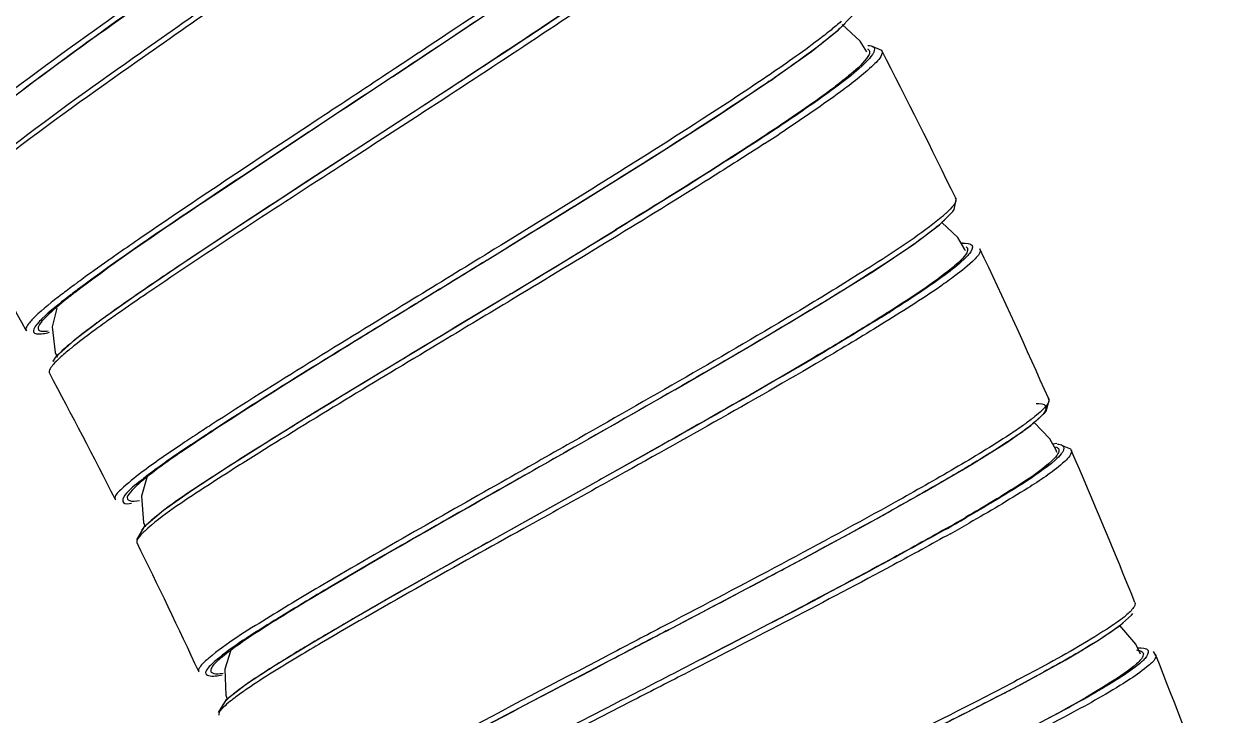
# Model space of a CAD drawing. Header units: millimetres. Extents: x 601 to 1195, y -13 to 407.
# Drawn here: x 1101.18 to 1117.29, y 279.39 to 288.74 of the extents above; entities that cross this region are included whole.
import ezdxf

# ---------------------------------------------------------------- set-up
doc = ezdxf.new("R2010")
doc.units = ezdxf.units.MM
doc.header["$LTSCALE"] = 0.1

msp = doc.modelspace()

# ---------------------------------------------------------------- linework, layer by layer
at = {"color": 7, "linetype": 'Continuous'}
for p, q in [((1112.5018, 288.5105), (1112.2576, 288.7334)), ((1112.5923, 288.3668), (1112.5018, 288.5105)), ((1112.7949, 288.3824), (1112.6794, 288.4327)), ((1112.7956, 288.381), (1112.7949, 288.3824)), ((1112.7951, 288.3822), (1112.7956, 288.381)), ((1112.6262, 288.342), (1112.6218, 288.3299)), ((1106.134, 288.0908), (1106.0971, 288.0664)), ((1106.2134, 288.1433), (1106.134, 288.0908)), ((1106.1749, 288.0289), (1106.1384, 288.0047)), ((1106.1749, 288.0289), (1106.1388, 288.0051)), ((1106.2536, 288.081), (1106.1749, 288.029)), ((1110.5656, 287.4965), (1111.2942, 287.9816)), ((1106.48, 287.5638), (1106.4453, 287.5411)), ((1106.4799, 287.5637), (1106.4455, 287.5413)), ((1106.5596, 287.6157), (1106.4799, 287.5637)), ((1106.5595, 287.6158), (1106.48, 287.5638)), ((1106.5996, 287.5529), (1106.5197, 287.501)), ((1106.4455, 287.5413), (1105.1374, 286.6897)), ((1106.4453, 287.5411), (1105.7436, 287.0843)), ((1106.5197, 287.501), (1106.4858, 287.479)), ((1105.7436, 287.0843), (1105.1327, 286.6867)), ((1105.1327, 286.6867), (1104.9527, 286.5694)), ((1108.6362, 286.2763), (1107.4938, 285.5721)), ((1113.7737, 286.2323), (1113.8007, 286.369)), ((1113.8007, 286.369), (1113.7929, 286.3878)), ((1109.3018, 286.0234), (1109.1928, 285.9564)), ((1109.3175, 286.0309), (1109.2056, 285.9622)), ((1113.8227, 285.8544), (1113.6059, 286.0562)), ((1103.7558, 285.784), (1103.6322, 285.702)), ((1113.919, 285.6929), (1113.8227, 285.8544)), ((1107.4572, 285.6366), (1107.4181, 285.6127)), ((1113.9259, 285.6722), (1113.919, 285.6929)), ((1114.1218, 285.7021), (1114.1221, 285.7014)), ((1107.4938, 285.5721), (1107.4564, 285.5491)), ((1107.4938, 285.5721), (1107.4569, 285.5494)), ((1102.7159, 285.083), (1102.246, 284.7509)), ((1102.6309, 285.0238), (1102.5924, 284.9969)), ((1102.6536, 285.0396), (1102.6309, 285.0238)), ((1107.7475, 285.0754), (1107.01, 284.6301)), ((1107.7836, 285.0973), (1107.7476, 285.0754)), ((1107.7823, 285.0965), (1107.7477, 285.0755)), ((1107.8198, 285.0324), (1107.7859, 285.0119)), ((1101.6289, 284.8987), (1101.5674, 284.6478)), ((1101.5674, 284.6478), (1101.6081, 284.2969)), ((1102.246, 284.7509), (1101.8767, 284.4711)), ((1101.2158, 284.6001), (1101.2199, 284.5928)), ((1101.2158, 284.6001), (1101.2172, 284.5972)), ((1101.8767, 284.4711), (1101.6138, 284.2366)), ((1101.6138, 284.2366), (1101.5775, 284.1703)), ((1101.6081, 284.2969), (1101.6351, 284.2338)), ((1101.5274, 284.0276), (1101.5298, 284.0215)), ((1105.6793, 283.8251), (1105.545, 283.7434)), ((1109.9923, 283.7935), (1108.7289, 283.0721)), ((1115.017, 283.5046), (1115.0609, 283.6479)), ((1115.0609, 283.6479), (1115.051, 283.676)), ((1114.4869, 283.0826), (1114.8119, 283.3118)), ((1115.0707, 283.1297), (1114.8559, 283.3516)), ((1104.4131, 283.0461), (1104.3251, 282.9909)), ((1108.6933, 283.1371), (1108.6538, 283.1147)), ((1108.7289, 283.0721), (1108.6908, 283.0504)), ((1108.7289, 283.0721), (1108.6913, 283.0507)), ((1115.1542, 282.9757), (1115.0707, 283.1297)), ((1115.1624, 283.066), (1115.1084, 283.0602)), ((1115.2385, 283.0412), (1115.2448, 283.0367)), ((1115.351, 282.9911), (1115.2407, 283.0349)), ((1109.6043, 282.9258), (1109.0023, 282.5876)), ((1109.6087, 282.9275), (1109.0029, 282.5879)), ((1115.1467, 283.0215), (1115.1589, 283.017)), ((1115.1629, 282.9457), (1115.1542, 282.9757)), ((1115.36, 282.972), (1115.351, 282.9911)), ((1115.3582, 282.9772), (1115.36, 282.972)), ((1113.9406, 282.743), (1113.9174, 282.7292)), ((1102.8477, 282.6079), (1102.7752, 282.3534)), ((1108.966, 282.5673), (1107.6278, 281.8197)), ((1108.9657, 282.5671), (1108.1507, 282.1119)), ((1109.0023, 282.5876), (1108.9657, 282.5671)), ((1109.0029, 282.5879), (1108.966, 282.5673)), ((1113.848, 282.6881), (1113.8127, 282.6672)), ((1109.0383, 282.5227), (1109.0018, 282.5023)), ((1112.6018, 281.983), (1113.3738, 282.4134)), ((1102.4216, 282.3129), (1102.423, 282.3099)), ((1102.4216, 282.3129), (1102.4243, 282.3075)), ((1102.7752, 282.3534), (1102.8029, 281.9984)), ((1103.076, 282.1602), (1102.8061, 281.935)), ((1108.1507, 282.1119), (1107.6239, 281.8176)), ((1102.8061, 281.935), (1102.707, 281.7659)), ((1102.8029, 281.9984), (1102.8247, 281.9422)), ((1107.6239, 281.8176), (1107.4604, 281.7261)), ((1106.1932, 281.0124), (1106.0852, 280.951)), ((1109.8774, 280.531), (1110.7494, 280.9896)), ((1109.886, 280.6192), (1109.8429, 280.5967)), ((1109.8429, 280.5967), (1109.806, 280.5773)), ((1109.8788, 280.5317), (1109.84, 280.5114)), ((1109.8774, 280.531), (1109.8405, 280.5116)), ((1115.7267, 280.4051), (1116.0132, 280.6006)), ((1116.2328, 280.3518), (1116.0177, 280.6046)), ((1105.0752, 280.3644), (1104.5835, 280.0645)), ((1105.0166, 280.3291), (1104.9892, 280.3127)), ((1115.2858, 280.1435), (1115.7267, 280.4051)), ((1116.2974, 280.2181), (1116.2328, 280.3518)), ((1103.9832, 280.2568), (1103.9041, 280.0139)), ((1114.6834, 279.814), (1115.2858, 280.1435)), ((1116.5036, 280.198), (1116.4715, 280.2561)), ((1116.5009, 280.2132), (1116.5036, 280.198)), ((1103.5494, 279.9865), (1103.5528, 279.979)), ((1103.5494, 279.9865), (1103.5507, 279.9831)), ((1103.9041, 280.0139), (1103.9193, 279.6615)), ((1104.5835, 280.0645), (1104.1964, 279.8101)), ((1110.1334, 280.0372), (1110.0984, 280.0191)), ((1110.1329, 280.0369), (1110.0984, 280.0191)), ((1103.843, 279.9562), (1103.8838, 279.9603)), ((1110.166, 279.9704), (1110.1324, 279.9532)), ((1113.9218, 279.4185), (1114.6834, 279.814)), ((1103.9193, 279.6615), (1103.9377, 279.6084)), ((1104.1964, 279.8101), (1103.9199, 279.5945)), ((1103.9199, 279.5945), (1103.8162, 279.4291)), ((1113.0117, 278.962), (1113.9218, 279.4185))]:
    msp.add_line(p, q, dxfattribs=at)
for points in [[(1106.1749, 288.029), (1106.497, 288.2421), (1107.4323, 288.8645), (1108.2892, 289.442), (1109.0476, 289.9635), (1109.6896, 290.4182)], [(1112.2084, 288.6618), (1112.4026, 288.8607), (1112.4222, 288.8897)], [(1111.2942, 287.9816), (1111.8418, 288.3703), (1112.2084, 288.6618)], [(1108.6362, 286.2763), (1109.6704, 286.9229), (1110.5656, 287.4965)], [(1105.1374, 286.6897), (1104.543, 286.3018), (1103.8832, 285.8683)], [(1113.5752, 286.0256), (1113.7554, 286.2052), (1113.7737, 286.2323)], [(1111.9608, 284.9502), (1112.6901, 285.4039), (1113.2275, 285.7626), (1113.5752, 286.0256)], [(1103.8832, 285.8683), (1103.2678, 285.4587), (1102.7159, 285.083)], [(1107.7477, 285.0755), (1106.5057, 284.3256), (1105.8037, 283.9007)], [(1109.9923, 283.7935), (1111.0535, 284.4093), (1111.9608, 284.9502)], [(1105.8037, 283.9007), (1105.1288, 283.4892), (1104.4996, 283.1004)], [(1114.8119, 283.3118), (1114.9972, 283.4796), (1115.017, 283.5046)], [(1104.4996, 283.1004), (1103.9354, 282.7436), (1103.4544, 282.4274), (1103.076, 282.1602)], [(1113.3738, 282.4134), (1114.0075, 282.7828), (1114.4869, 283.0826)], [(1110.7494, 280.9896), (1111.7182, 281.5045), (1112.6018, 281.983)], [(1107.6278, 281.8197), (1106.9819, 281.458), (1106.2929, 281.0692)], [(1106.2929, 281.0692), (1105.6508, 280.7018), (1105.0752, 280.3644)], [(1116.0132, 280.6006), (1116.1732, 280.7456), (1116.1908, 280.7686)]]:
    msp.add_lwpolyline(points, dxfattribs=at)
for centre, radius, start, end in [((1034.1562, 247.7852), 88.4997, 25.858823, 27.304866), ((1096.8624, 309.0495), 25.5366, 304.35053, 304.5624), ((1090.8468, 318.4868), 37.3927, 302.99166, 303.51417), ((1226.662, 99.7916), 222.9329, 123.089323, 123.457256), ((1034.1562, 247.7852), 76.5004, 28.763821, 30.209865), ((1112.275, 287.697), 2.0549, 310.80338, 311.56474), ((1112.5558, 287.3819), 1.6328, 311.52952, 313.29455), ((972.6857, 508.8053), 261.3365, 301.127557, 301.492795), ((975.3281, 503.9586), 255.8216, 301.182452, 301.552082), ((1112.6586, 287.13), 1.433, 312.87391, 313.48077), ((1130.8137, 244.9541), 49.5881, 124.43594, 124.86471), ((1113.9141, 285.1095), 0.6682, 92.38117, 93.21531), ((1034.1562, 247.7852), 88.4997, 23.922157, 25.368201), ((1111.0916, 272.7748), 15.4848, 126.40601, 126.5758), ((1108.7788, 276.1225), 11.3318, 127.08694, 127.40518), ((1111.9578, 271.6), 16.9444, 126.22402, 126.40575), ((1109.8116, 274.7557), 13.045, 126.72741, 127.08565), ((1111.0139, 272.9928), 15.1857, 126.42828, 126.62571), ((1123.4263, 255.1507), 36.3984, 124.4889, 124.79923), ((1115.4417, 266.5753), 22.4602, 124.89606, 125.90237), ((1098.6855, 307.4249), 26.681, 301.78413, 302.30203), ((1110.7123, 273.116), 14.3888, 126.18145, 126.39885), ((1111.6732, 271.802), 16.0167, 125.94701, 126.18102), ((1113.1026, 269.6255), 18.5568, 125.5677, 125.77663), ((1419.438, -233.3448), 604.9044, 121.0972063, 121.2445204), ((1034.1562, 247.7852), 76.5003, 26.827156, 28.273199), ((1102.06, 283.7198), 0.6331, 138.48619, 140.06324), ((1113.2857, 285.3978), 2.522, 307.75007, 308.75188), ((1113.9749, 284.4176), 1.3843, 310.76414, 312.27966), ((1123.6838, 252.4738), 36.7424, 122.91218, 123.26635), ((1122.7858, 253.9707), 34.9221, 123.00332, 123.30006), ((1111.7285, 287.3481), 5.0784, 304.97089, 305.46333), ((1112.0633, 286.8779), 4.5011, 305.465, 305.90008), ((1130.0062, 242.1234), 48.2666, 122.14525, 122.55201), ((1132.2941, 238.1785), 52.7587, 121.96421, 122.33737), ((1034.1562, 247.7852), 88.4999, 21.985289, 23.431332), ((1101.3719, 303.8058), 24.5277, 300.57413, 300.7624), ((1080.9628, 339.698), 65.8182, 298.859643, 299.049988), ((1097.6391, 310.2673), 32.5667, 299.47828, 300.01876), ((1104.0551, 280.5414), 1.8237, 130.74472, 131.42076), ((1103.9076, 280.8514), 1.5418, 131.6666, 132.42244), ((1104.1388, 280.5907), 1.8903, 130.43602, 131.64862), ((1065.6207, 367.6283), 97.6847, 298.02203, 298.833653), ((1096.3732, 312.6879), 35.3025, 299.29231, 299.83729), ((1095.7345, 314.0701), 36.9035, 299.17254, 299.62701), ((1102.7416, 281.7364), 0.0283, 201.40718, 205.95444), ((1034.1562, 247.7852), 76.5003, 24.89049, 26.336533), ((1220.8683, 78.8772), 232.3985, 119.208482, 119.567055), ((1033.2643, 428.0077), 166.1872, 297.973947, 298.089697), ((1130.9387, 237.5294), 50.6378, 120.51211, 120.98916), ((1129.6683, 239.7932), 47.9673, 120.5264, 121.0827), ((978.0494, 532.2205), 284.1236, 297.644625, 297.949858), ((1122.2053, 252.3903), 33.3201, 121.22687, 121.42538), ((1114.8051, 282.3118), 2.0337, 306.98333, 307.77403), ((1115.1856, 281.6778), 1.3561, 309.10937, 310.19029), ((1115.1024, 281.9309), 1.5505, 307.71266, 309.97917), ((1115.2856, 281.559), 1.2008, 310.20492, 310.59781), ((1123.7964, 248.975), 36.5481, 120.61097, 120.91986), ((1109.6702, 290.1233), 11.4506, 300.3128, 300.90559), ((1034.1562, 247.7852), 88.4999, 20.048885, 21.494928), ((1099.6862, 308.0149), 31.9406, 297.79702, 298.61061), ((1107.8738, 274.5584), 6.4103, 124.38921, 124.52698), ((1094.9274, 317.0025), 42.1103, 297.57659, 297.82199), ((1104.0427, 279.4293), 0.1976, 144.78044, 147.63866), ((1104.3471, 279.0361), 0.6539, 134.66236, 135.67804), ((1104.0902, 279.3957), 0.2558, 141.95687, 144.77087)]:
    msp.add_arc(centre, radius, start, end, dxfattribs=at)
for points, knots in [([(1109.8606, 290.6314), (1109.6127, 290.4498), (1108.4117, 289.5989), (1107.1846, 288.7859), (1106.2134, 288.1433)], [0, 0, 0, 0, 0.2087578, 1, 1, 1, 1]), ([(1111.0512, 290.6145), (1110.5013, 290.1451), (1109.0039, 289.1337), (1107.504, 288.1403), (1106.5996, 287.5529)], [0, 0, 0, 0, 0.4013768, 1, 1, 1, 1]), ([(1104.6831, 290.4663), (1103.8725, 289.8901), (1102.4691, 288.8936), (1101.0707, 287.8872), (1100.5042, 287.4314)], [0, 0, 0, 0, 0.5776729, 1, 1, 1, 1]), ([(1109.9042, 290.5751), (1109.6586, 290.3941), (1108.4573, 289.5399), (1107.2283, 288.7259), (1106.2536, 288.081)], [0, 0, 0, 0, 0.2069739, 1, 1, 1, 1]), ([(1110.7994, 290.5383), (1110.2562, 290.0887), (1108.8361, 289.1175), (1107.4065, 288.1692), (1106.5595, 287.6158)], [0, 0, 0, 0, 0.4107216, 1, 1, 1, 1]), ([(1104.7381, 290.4144), (1103.9266, 289.8363), (1102.5333, 288.8439), (1101.1438, 287.8423), (1100.5911, 287.3889)], [0, 0, 0, 0, 0.5822238, 1, 1, 1, 1]), ([(1104.7384, 290.4147), (1104.4058, 290.1782), (1103.2164, 289.3332), (1102.0242, 288.4915), (1101.1841, 287.8601)], [0, 0, 0, 0, 0.2797557, 1, 1, 1, 1]), ([(1105.0605, 289.9614), (1104.2632, 289.4026), (1102.8726, 288.4299), (1101.4875, 287.4469), (1100.9185, 286.9995)], [0, 0, 0, 0, 0.5735747, 1, 1, 1, 1]), ([(1110.0694, 289.9737), (1109.8278, 289.8002), (1108.6712, 288.9943), (1107.4911, 288.2231), (1106.5596, 287.6157)], [0, 0, 0, 0, 0.2110219, 1, 1, 1, 1]), ([(1105.103, 289.9007), (1104.3071, 289.345), (1102.9115, 288.3731), (1101.5218, 287.3907), (1100.9448, 286.943)], [0, 0, 0, 0, 0.5706244, 1, 1, 1, 1]), ([(1112.2943, 288.7443), (1112.2801, 288.7302), (1112.2122, 288.6653), (1112.1405, 288.6047), (1112.0833, 288.5581)], [0, 0, 0, 0, 0.2138336, 1, 1, 1, 1]), ([(1112.1076, 288.6604), (1112.0514, 288.6149), (1111.7687, 288.3951), (1111.4744, 288.1906), (1111.2381, 288.0299)], [0, 0, 0, 0, 0.2017711, 1, 1, 1, 1]), ([(1112.0833, 288.5581), (1112.0348, 288.5188), (1111.7959, 288.3317), (1111.5479, 288.1566), (1111.3494, 288.0199)], [0, 0, 0, 0, 0.2057582, 1, 1, 1, 1]), ([(1112.6012, 288.4052), (1112.6064, 288.4028), (1112.6158, 288.3972), (1112.6229, 288.3886), (1112.6252, 288.3841)], [0, 0, 0, 0, 0.5314937, 1, 1, 1, 1]), ([(1112.6068, 288.451), (1112.6214, 288.4505), (1112.6466, 288.4483), (1112.6711, 288.4392), (1112.6796, 288.4328)], [0, 0, 0, 0, 0.5787106, 1, 1, 1, 1]), ([(1112.6252, 288.3841), (1112.6282, 288.3783), (1112.6314, 288.3638), (1112.6285, 288.3494), (1112.6262, 288.342)], [0, 0, 0, 0, 0.4535288, 1, 1, 1, 1]), ([(1112.6796, 288.4328), (1112.6984, 288.4188), (1112.6954, 288.368), (1112.6754, 288.3392), (1112.668, 288.3281)], [0, 0, 0, 0, 0.6378825, 1, 1, 1, 1]), ([(1112.7957, 288.3811), (1112.8004, 288.3714), (1112.7969, 288.2888), (1112.728, 288.2347), (1112.6809, 288.1879)], [0, 0, 0, 0, 0.1399335, 1, 1, 1, 1]), ([(1112.5799, 288.2254), (1112.4502, 288.0955), (1112.0734, 287.8088), (1111.6866, 287.541), (1111.4474, 287.3812)], [0, 0, 0, 0, 0.3895814, 1, 1, 1, 1]), ([(1112.6218, 288.3299), (1112.6136, 288.3106), (1112.5381, 288.1981), (1112.4327, 288.1119), (1112.3456, 288.0396)], [0, 0, 0, 0, 0.1563158, 1, 1, 1, 1]), ([(1106.0971, 288.0664), (1105.7944, 287.8662), (1104.6833, 287.1325), (1103.5711, 286.4002), (1102.7724, 285.8523)], [0, 0, 0, 0, 0.2725621, 1, 1, 1, 1]), ([(1111.2381, 288.0299), (1110.9797, 287.8542), (1109.7333, 287.0345), (1108.4621, 286.2535), (1107.4572, 285.6366)], [0, 0, 0, 0, 0.2094743, 1, 1, 1, 1]), ([(1112.3456, 288.0396), (1112.2896, 287.9931), (1111.9976, 287.7636), (1111.6914, 287.553), (1111.4436, 287.3864)], [0, 0, 0, 0, 0.1959771, 1, 1, 1, 1]), ([(1112.6809, 288.1879), (1112.5451, 288.0531), (1112.1495, 287.7554), (1111.7441, 287.477), (1111.4929, 287.3106)], [0, 0, 0, 0, 0.3883951, 1, 1, 1, 1]), ([(1106.1388, 288.0051), (1105.3456, 287.4805), (1103.9555, 286.5635), (1102.5714, 285.6356), (1101.9964, 285.2113)], [0, 0, 0, 0, 0.5709723, 1, 1, 1, 1]), ([(1106.1384, 288.0047), (1105.3439, 287.4783), (1103.9584, 286.5619), (1102.5783, 285.6348), (1102.0106, 285.2111)], [0, 0, 0, 0, 0.5736378, 1, 1, 1, 1]), ([(1111.2716, 287.9665), (1111.0155, 287.7915), (1109.7709, 286.9704), (1108.5003, 286.1899), (1107.494, 285.5722)], [0, 0, 0, 0, 0.2080067, 1, 1, 1, 1]), ([(1106.4858, 287.479), (1106.1486, 287.2602), (1104.932, 286.4713), (1103.7131, 285.6854), (1102.8473, 285.095)], [0, 0, 0, 0, 0.2772408, 1, 1, 1, 1]), ([(1111.4436, 287.3864), (1111.2917, 287.2842), (1110.5849, 286.8187), (1109.8664, 286.3712), (1109.3018, 286.0234)], [0, 0, 0, 0, 0.2163476, 1, 1, 1, 1]), ([(1111.4474, 287.3812), (1111.2953, 287.2796), (1110.592, 286.819), (1109.8778, 286.3752), (1109.3175, 286.0309)], [0, 0, 0, 0, 0.2176847, 1, 1, 1, 1]), ([(1111.2078, 287.1236), (1110.9635, 286.965), (1109.8433, 286.2531), (1108.7072, 285.5668), (1107.8198, 285.0324)], [0, 0, 0, 0, 0.2194817, 1, 1, 1, 1]), ([(1113.781, 286.315), (1113.7757, 286.306), (1113.7452, 286.2616), (1113.707, 286.2232), (1113.6755, 286.1934)], [0, 0, 0, 0, 0.194805, 1, 1, 1, 1]), ([(1113.7946, 286.3848), (1113.799, 286.3757), (1113.7996, 286.3493), (1113.7883, 286.3273), (1113.781, 286.315)], [0, 0, 0, 0, 0.4150541, 1, 1, 1, 1]), ([(1113.6178, 286.1415), (1113.5606, 286.0921), (1113.2286, 285.8321), (1112.8733, 285.6041), (1112.5812, 285.4191)], [0, 0, 0, 0, 0.1793321, 1, 1, 1, 1]), ([(1113.6336, 286.0798), (1113.5814, 286.0314), (1113.26, 285.7694), (1112.9108, 285.5448), (1112.6215, 285.3604)], [0, 0, 0, 0, 0.1717728, 1, 1, 1, 1]), ([(1113.8864, 285.7771), (1113.9312, 285.779), (1114.0611, 285.7788), (1114.0056, 285.6665), (1113.9816, 285.6364)], [0, 0, 0, 0, 0.5376302, 1, 1, 1, 1]), ([(1102.4671, 285.6413), (1102.4196, 285.6083), (1102.2445, 285.4856), (1102.0704, 285.3614), (1101.9446, 285.2693)], [0, 0, 0, 0, 0.2706111, 1, 1, 1, 1]), ([(1103.6322, 285.702), (1103.5592, 285.6535), (1103.2861, 285.4714), (1103.014, 285.2878), (1102.8158, 285.1516)], [0, 0, 0, 0, 0.2671099, 1, 1, 1, 1]), ([(1107.4181, 285.6127), (1107.0739, 285.4014), (1105.8373, 284.6433), (1104.5984, 283.888), (1103.7198, 283.3192)], [0, 0, 0, 0, 0.2783918, 1, 1, 1, 1]), ([(1113.9816, 285.6364), (1113.9668, 285.6178), (1113.8774, 285.5215), (1113.7733, 285.4406), (1113.6876, 285.3759)], [0, 0, 0, 0, 0.1811883, 1, 1, 1, 1]), ([(1113.9563, 285.6868), (1113.9553, 285.673), (1113.9176, 285.5839), (1113.8411, 285.5232), (1113.7804, 285.4709)], [0, 0, 0, 0, 0.1467513, 1, 1, 1, 1]), ([(1114.1221, 285.7015), (1114.1437, 285.6563), (1113.9901, 285.4926), (1113.8797, 285.4054), (1113.784, 285.3338)], [0, 0, 0, 0, 0.2949755, 1, 1, 1, 1]), ([(1113.9377, 285.7259), (1113.9409, 285.7237), (1113.9466, 285.7187), (1113.9509, 285.7123), (1113.9525, 285.709)], [0, 0, 0, 0, 0.5180979, 1, 1, 1, 1]), ([(1113.9525, 285.709), (1113.9541, 285.7057), (1113.9563, 285.6984), (1113.9566, 285.6907), (1113.9563, 285.6868)], [0, 0, 0, 0, 0.4819639, 1, 1, 1, 1]), ([(1107.4564, 285.5491), (1107.1086, 285.3352), (1105.8693, 284.5734), (1104.6271, 283.8154), (1103.7514, 283.2423)], [0, 0, 0, 0, 0.2806043, 1, 1, 1, 1]), ([(1107.4569, 285.5494), (1107.1122, 285.3379), (1105.8772, 284.5806), (1104.6399, 283.8265), (1103.7642, 283.2577)], [0, 0, 0, 0, 0.2791834, 1, 1, 1, 1]), ([(1113.7804, 285.4709), (1113.7236, 285.4219), (1113.3922, 285.164), (1113.0371, 284.939), (1112.7449, 284.7563)], [0, 0, 0, 0, 0.1786913, 1, 1, 1, 1]), ([(1112.5812, 285.4191), (1112.3162, 285.2514), (1111.0338, 284.4677), (1109.7273, 283.7246), (1108.6933, 283.1371)], [0, 0, 0, 0, 0.208645, 1, 1, 1, 1]), ([(1112.6215, 285.3604), (1112.359, 285.1931), (1111.0762, 284.4062), (1109.7677, 283.6624), (1108.73, 283.0727)], [0, 0, 0, 0, 0.206842, 1, 1, 1, 1]), ([(1113.784, 285.3338), (1113.7209, 285.2865), (1113.3962, 285.0552), (1113.0585, 284.8429), (1112.7862, 284.6755)], [0, 0, 0, 0, 0.1977831, 1, 1, 1, 1]), ([(1113.6876, 285.3759), (1113.6385, 285.339), (1113.396, 285.1633), (1113.1446, 285.0002), (1112.9434, 284.873)], [0, 0, 0, 0, 0.2050033, 1, 1, 1, 1]), ([(1101.8644, 285.2101), (1101.8073, 285.1678), (1101.6256, 285.0302), (1101.4456, 284.8888), (1101.3332, 284.7793)], [0, 0, 0, 0, 0.3118041, 1, 1, 1, 1]), ([(1101.9544, 285.1801), (1101.898, 285.1382), (1101.7186, 285.0021), (1101.5409, 284.8622), (1101.4301, 284.7537)], [0, 0, 0, 0, 0.3117547, 1, 1, 1, 1]), ([(1101.8953, 285.124), (1101.8525, 285.0913), (1101.7137, 284.9831), (1101.5769, 284.8712), (1101.4901, 284.7851)], [0, 0, 0, 0, 0.3059639, 1, 1, 1, 1]), ([(1102.8473, 285.095), (1102.7985, 285.0617), (1102.6181, 284.9381), (1102.4387, 284.813), (1102.3088, 284.7201)], [0, 0, 0, 0, 0.2698186, 1, 1, 1, 1]), ([(1107.7859, 285.0119), (1107.4754, 284.825), (1106.3323, 284.1378), (1105.1881, 283.4522), (1104.3641, 282.9379)], [0, 0, 0, 0, 0.271749, 1, 1, 1, 1]), ([(1101.3332, 284.7793), (1101.2979, 284.745), (1101.2509, 284.6979), (1101.207, 284.6221), (1101.2159, 284.6001)], [0, 0, 0, 0, 0.6748029, 1, 1, 1, 1]), ([(1101.4301, 284.7537), (1101.4069, 284.731), (1101.3624, 284.6896), (1101.2923, 284.5818), (1101.3288, 284.5602)], [0, 0, 0, 0, 0.4341311, 1, 1, 1, 1]), ([(1101.4901, 284.7851), (1101.4561, 284.7513), (1101.4102, 284.7065), (1101.3711, 284.6289), (1101.3819, 284.6089)], [0, 0, 0, 0, 0.6781571, 1, 1, 1, 1]), ([(1102.2538, 284.6806), (1102.2177, 284.6547), (1102.0889, 284.561), (1101.9615, 284.4654), (1101.8715, 284.394)], [0, 0, 0, 0, 0.2790494, 1, 1, 1, 1]), ([(1112.7862, 284.6755), (1112.5259, 284.5154), (1111.2883, 283.7774), (1110.0301, 283.0751), (1109.0383, 282.5227)], [0, 0, 0, 0, 0.2120643, 1, 1, 1, 1]), ([(1112.7449, 284.7563), (1112.528, 284.6208), (1111.4918, 283.9923), (1110.4373, 283.3949), (1109.6043, 282.9258)], [0, 0, 0, 0, 0.2110657, 1, 1, 1, 1]), ([(1112.739, 284.745), (1112.5208, 284.6098), (1111.4875, 283.9867), (1110.4369, 283.3928), (1109.6087, 282.9275)], [0, 0, 0, 0, 0.2127079, 1, 1, 1, 1]), ([(1101.3288, 284.5602), (1101.3374, 284.5551), (1101.4058, 284.5399), (1101.474, 284.5583), (1101.5305, 284.5713)], [0, 0, 0, 0, 0.1484289, 1, 1, 1, 1]), ([(1101.3819, 284.6089), (1101.3835, 284.6059), (1101.388, 284.6002), (1101.3941, 284.5963), (1101.3974, 284.5946)], [0, 0, 0, 0, 0.4745035, 1, 1, 1, 1]), ([(1101.3974, 284.5946), (1101.4035, 284.5915), (1101.4423, 284.5806), (1101.4831, 284.5862), (1101.5156, 284.591)], [0, 0, 0, 0, 0.1720287, 1, 1, 1, 1]), ([(1101.8992, 284.4879), (1101.8721, 284.4663), (1101.7831, 284.3938), (1101.696, 284.3183), (1101.6408, 284.2602)], [0, 0, 0, 0, 0.3021773, 1, 1, 1, 1]), ([(1101.8715, 284.394), (1101.8518, 284.3784), (1101.7828, 284.323), (1101.7152, 284.2657), (1101.6687, 284.2227)], [0, 0, 0, 0, 0.2837971, 1, 1, 1, 1]), ([(1101.6012, 284.2152), (1101.5968, 284.2096), (1101.5886, 284.1989), (1101.581, 284.1877), (1101.5776, 284.1823)], [0, 0, 0, 0, 0.5303141, 1, 1, 1, 1]), ([(1101.6408, 284.2602), (1101.6336, 284.2525), (1101.62, 284.2378), (1101.6071, 284.2225), (1101.6012, 284.2152)], [0, 0, 0, 0, 0.5287738, 1, 1, 1, 1]), ([(1101.5746, 284.1262), (1101.5662, 284.1161), (1101.5448, 284.088), (1101.5211, 284.0505), (1101.5274, 284.0276)], [0, 0, 0, 0, 0.3550797, 1, 1, 1, 1]), ([(1105.545, 283.7434), (1105.4444, 283.6821), (1105.0661, 283.4513), (1104.6888, 283.2188), (1104.4131, 283.0461)], [0, 0, 0, 0, 0.2658658, 1, 1, 1, 1]), ([(1114.8844, 283.6075), (1114.9291, 283.6081), (1115.0577, 283.6053), (1115.0016, 283.4952), (1114.9773, 283.4661)], [0, 0, 0, 0, 0.5410625, 1, 1, 1, 1]), ([(1115.0072, 283.5623), (1115.0004, 283.5545), (1114.9854, 283.5383), (1114.9697, 283.5228), (1114.9612, 283.5147)], [0, 0, 0, 0, 0.4718404, 1, 1, 1, 1]), ([(1115.0535, 283.6714), (1115.0641, 283.6477), (1115.0407, 283.6028), (1115.0166, 283.5731), (1115.0072, 283.5623)], [0, 0, 0, 0, 0.6444048, 1, 1, 1, 1]), ([(1103.5295, 283.1952), (1103.4544, 283.1459), (1103.1993, 282.9767), (1102.9466, 282.8036), (1102.7738, 282.6735)], [0, 0, 0, 0, 0.2934736, 1, 1, 1, 1]), ([(1103.7514, 283.2423), (1103.6504, 283.1762), (1103.3285, 282.9621), (1103.0081, 282.7438), (1102.8023, 282.5751)], [0, 0, 0, 0, 0.3119556, 1, 1, 1, 1]), ([(1114.7062, 283.3123), (1114.6469, 283.2702), (1114.3459, 283.0663), (1114.0339, 282.8793), (1113.7831, 282.7325)], [0, 0, 0, 0, 0.2002369, 1, 1, 1, 1]), ([(1103.6127, 283.1588), (1103.5386, 283.1101), (1103.2867, 282.9428), (1103.0373, 282.7716), (1102.8668, 282.6429)], [0, 0, 0, 0, 0.293454, 1, 1, 1, 1]), ([(1108.6908, 283.0504), (1108.3387, 282.8499), (1107.0814, 282.1346), (1105.8217, 281.4229), (1104.9313, 280.883)], [0, 0, 0, 0, 0.280132, 1, 1, 1, 1]), ([(1108.6538, 283.1147), (1108.3428, 282.9381), (1107.1988, 282.289), (1106.0538, 281.6414), (1105.2289, 281.1549)], [0, 0, 0, 0, 0.2718755, 1, 1, 1, 1]), ([(1108.6913, 283.0507), (1108.3837, 282.876), (1107.2523, 282.234), (1106.1198, 281.5934), (1105.304, 281.112)], [0, 0, 0, 0, 0.2718589, 1, 1, 1, 1]), ([(1114.6392, 283.1867), (1114.5918, 283.1536), (1114.3632, 282.999), (1114.1278, 282.8548), (1113.9406, 282.743)], [0, 0, 0, 0, 0.2094929, 1, 1, 1, 1]), ([(1115.1721, 283.0591), (1115.1851, 283.0579), (1115.208, 283.0545), (1115.2301, 283.0465), (1115.2385, 283.0412)], [0, 0, 0, 0, 0.5673959, 1, 1, 1, 1]), ([(1115.2448, 283.0367), (1115.2639, 283.0212), (1115.2563, 282.9668), (1115.2326, 282.9385), (1115.2236, 282.9273)], [0, 0, 0, 0, 0.6320445, 1, 1, 1, 1]), ([(1115.1894, 282.9572), (1115.1871, 282.9487), (1115.1664, 282.9034), (1115.1307, 282.8674), (1115.1014, 282.8393)], [0, 0, 0, 0, 0.1782918, 1, 1, 1, 1]), ([(1115.1589, 283.017), (1115.1656, 283.0141), (1115.1776, 283.0073), (1115.1862, 282.9961), (1115.1886, 282.9904)], [0, 0, 0, 0, 0.5429063, 1, 1, 1, 1]), ([(1115.1886, 282.9904), (1115.1907, 282.9856), (1115.1928, 282.9742), (1115.191, 282.963), (1115.1894, 282.9572)], [0, 0, 0, 0, 0.4663455, 1, 1, 1, 1]), ([(1115.3598, 282.9719), (1115.3624, 282.9619), (1115.3496, 282.8877), (1115.2865, 282.8405), (1115.2408, 282.8002)], [0, 0, 0, 0, 0.1454487, 1, 1, 1, 1]), ([(1104.0732, 282.755), (1103.9377, 282.6692), (1103.5276, 282.4035), (1103.1138, 282.1377), (1102.8647, 281.9231)], [0, 0, 0, 0, 0.3278942, 1, 1, 1, 1]), ([(1104.0356, 282.8076), (1103.9112, 282.7281), (1103.53, 282.4795), (1103.147, 282.2292), (1102.9128, 282.0294)], [0, 0, 0, 0, 0.3240805, 1, 1, 1, 1]), ([(1113.7831, 282.7325), (1113.5159, 282.5761), (1112.2292, 281.849), (1110.9206, 281.1618), (1109.886, 280.6192)], [0, 0, 0, 0, 0.2094596, 1, 1, 1, 1]), ([(1115.1014, 282.8393), (1114.9739, 282.7167), (1114.5817, 282.4557), (1114.1832, 282.2144), (1113.9317, 282.0691)], [0, 0, 0, 0, 0.3785252, 1, 1, 1, 1]), ([(1115.1425, 282.8443), (1115.0045, 282.7212), (1114.6026, 282.4563), (1114.1924, 282.2113), (1113.9376, 282.065)], [0, 0, 0, 0, 0.3862283, 1, 1, 1, 1]), ([(1115.2408, 282.8002), (1115.0965, 282.6725), (1114.6749, 282.3979), (1114.2452, 282.1435), (1113.9778, 281.9913)], [0, 0, 0, 0, 0.3850584, 1, 1, 1, 1]), ([(1102.7738, 282.6735), (1102.6776, 282.6011), (1102.5712, 282.5082), (1102.4044, 282.3596), (1102.4214, 282.3128)], [0, 0, 0, 0, 0.7074384, 1, 1, 1, 1]), ([(1102.8668, 282.6429), (1102.8248, 282.6112), (1102.7078, 282.5172), (1102.5819, 282.4226), (1102.5318, 282.3375)], [0, 0, 0, 0, 0.3476709, 1, 1, 1, 1]), ([(1102.8023, 282.5751), (1102.7405, 282.5244), (1102.6666, 282.4618), (1102.5726, 282.3466), (1102.5879, 282.3159)], [0, 0, 0, 0, 0.6998028, 1, 1, 1, 1]), ([(1113.8127, 282.6672), (1113.7449, 282.6274), (1113.4498, 282.4554), (1113.1522, 282.2877), (1112.9223, 282.16)], [0, 0, 0, 0, 0.2300869, 1, 1, 1, 1]), ([(1109.0018, 282.5023), (1108.6509, 282.3069), (1107.3846, 281.6026), (1106.1163, 280.9013), (1105.2131, 280.371)], [0, 0, 0, 0, 0.2771879, 1, 1, 1, 1]), ([(1102.5318, 282.3375), (1102.5204, 282.3181), (1102.5183, 282.2346), (1102.6058, 282.2553), (1102.643, 282.259)], [0, 0, 0, 0, 0.3755948, 1, 1, 1, 1]), ([(1102.5879, 282.3159), (1102.5914, 282.3087), (1102.6406, 282.2731), (1102.7033, 282.2903), (1102.7513, 282.2975)], [0, 0, 0, 0, 0.1416393, 1, 1, 1, 1]), ([(1102.8485, 281.9089), (1102.8356, 281.8975), (1102.7946, 281.86), (1102.7549, 281.8199), (1102.7334, 281.7881)], [0, 0, 0, 0, 0.3099712, 1, 1, 1, 1]), ([(1113.665, 281.9166), (1113.4129, 281.7741), (1112.2448, 281.1307), (1111.0608, 280.5167), (1110.1334, 280.0372)], [0, 0, 0, 0, 0.2171499, 1, 1, 1, 1]), ([(1102.7334, 281.7881), (1102.726, 281.7771), (1102.7145, 281.7582), (1102.712, 281.7344), (1102.7152, 281.7261)], [0, 0, 0, 0, 0.5989032, 1, 1, 1, 1]), ([(1113.6455, 281.8993), (1113.3927, 281.7575), (1112.2303, 281.1208), (1111.0531, 280.5116), (1110.1329, 280.0369)], [0, 0, 0, 0, 0.2187231, 1, 1, 1, 1]), ([(1113.7228, 281.8476), (1113.4667, 281.7046), (1112.2896, 281.063), (1111.0977, 280.4489), (1110.166, 279.9704)], [0, 0, 0, 0, 0.2187236, 1, 1, 1, 1]), ([(1106.0852, 280.951), (1106.0047, 280.905), (1105.704, 280.733), (1105.4042, 280.5591), (1105.1859, 280.4299)], [0, 0, 0, 0, 0.2677121, 1, 1, 1, 1]), ([(1104.8665, 280.9394), (1104.7335, 280.8594), (1104.3336, 280.6129), (1103.9292, 280.3671), (1103.6878, 280.1646)], [0, 0, 0, 0, 0.3299717, 1, 1, 1, 1]), ([(1104.8327, 280.823), (1104.5745, 280.6653), (1104.2338, 280.4564), (1103.8728, 280.1866), (1103.757, 280.085), (1103.7276, 280.0377)], [0, 0, 0, 0, 0.6674047, 0.8770568, 1, 1, 1, 1]), ([(1104.904, 280.8735), (1104.7777, 280.7973), (1104.3971, 280.5618), (1104.0126, 280.3262), (1103.7827, 280.1324)], [0, 0, 0, 0, 0.3290971, 1, 1, 1, 1]), ([(1116.2202, 280.9167), (1116.2239, 280.9075), (1116.2226, 280.8819), (1116.2104, 280.8611), (1116.2027, 280.8496)], [0, 0, 0, 0, 0.4170374, 1, 1, 1, 1]), ([(1116.0286, 280.6873), (1115.9682, 280.6418), (1115.619, 280.4043), (1115.2486, 280.2004), (1114.9441, 280.0353)], [0, 0, 0, 0, 0.1790641, 1, 1, 1, 1]), ([(1116.0411, 280.6255), (1116.0116, 280.6015), (1115.8546, 280.4834), (1115.6873, 280.3799), (1115.5515, 280.2985)], [0, 0, 0, 0, 0.1935894, 1, 1, 1, 1]), ([(1109.806, 280.5773), (1109.561, 280.4489), (1108.6286, 279.9608), (1107.6958, 279.4734), (1107.0111, 279.1083)], [0, 0, 0, 0, 0.2627944, 1, 1, 1, 1]), ([(1109.84, 280.5114), (1109.5923, 280.3812), (1108.6527, 279.8882), (1107.7127, 279.3958), (1107.0243, 279.0267)], [0, 0, 0, 0, 0.2637783, 1, 1, 1, 1]), ([(1109.8405, 280.5116), (1109.5954, 280.3832), (1108.6638, 279.8955), (1107.7319, 279.4085), (1107.0483, 279.0436)], [0, 0, 0, 0, 0.2630817, 1, 1, 1, 1]), ([(1105.2131, 280.371), (1105.1116, 280.3114), (1104.7723, 280.1101), (1104.4354, 279.904), (1104.2068, 279.7478)], [0, 0, 0, 0, 0.298298, 1, 1, 1, 1]), ([(1104.9892, 280.3127), (1104.917, 280.2693), (1104.6689, 280.1189), (1104.4231, 279.9645), (1104.2532, 279.8483)], [0, 0, 0, 0, 0.290546, 1, 1, 1, 1]), ([(1116.2597, 280.3046), (1116.3073, 280.3041), (1116.4417, 280.3022), (1116.3841, 280.1887), (1116.3588, 280.1605)], [0, 0, 0, 0, 0.5565301, 1, 1, 1, 1]), ([(1103.6878, 280.1646), (1103.6481, 280.1313), (1103.5954, 280.0855), (1103.5422, 280.0103), (1103.5495, 279.9865)], [0, 0, 0, 0, 0.6758623, 1, 1, 1, 1]), ([(1115.4495, 280.2382), (1115.4138, 280.2173), (1115.2587, 280.1276), (1115.1021, 280.0405), (1114.9811, 279.9745)], [0, 0, 0, 0, 0.2307065, 1, 1, 1, 1]), ([(1116.3018, 280.1476), (1116.2843, 280.1256), (1116.1618, 280.0061), (1116.0168, 279.914), (1115.8965, 279.8382)], [0, 0, 0, 0, 0.1651351, 1, 1, 1, 1]), ([(1116.3588, 280.1605), (1116.3437, 280.1437), (1116.2536, 280.0575), (1116.1502, 279.9869), (1116.0652, 279.9308)], [0, 0, 0, 0, 0.1816147, 1, 1, 1, 1]), ([(1116.5034, 280.1979), (1116.5035, 280.1473), (1116.3644, 280.0267), (1116.2483, 279.9409), (1116.1589, 279.8823)], [0, 0, 0, 0, 0.3215489, 1, 1, 1, 1]), ([(1116.2419, 280.2746), (1116.2514, 280.2735), (1116.2688, 280.2709), (1116.2859, 280.2663), (1116.2934, 280.2635)], [0, 0, 0, 0, 0.5435067, 1, 1, 1, 1]), ([(1116.2934, 280.2635), (1116.3023, 280.2602), (1116.3178, 280.2529), (1116.3291, 280.2392), (1116.3319, 280.2322)], [0, 0, 0, 0, 0.556814, 1, 1, 1, 1]), ([(1116.3212, 280.1754), (1116.3185, 280.1707), (1116.3124, 280.1612), (1116.3056, 280.1522), (1116.3018, 280.1476)], [0, 0, 0, 0, 0.472107, 1, 1, 1, 1]), ([(1116.3319, 280.2322), (1116.335, 280.2243), (1116.3355, 280.2033), (1116.3268, 280.1851), (1116.3212, 280.1754)], [0, 0, 0, 0, 0.4324309, 1, 1, 1, 1]), ([(1103.7827, 280.1324), (1103.7572, 280.111), (1103.7087, 280.0692), (1103.622, 279.9708), (1103.6559, 279.9414)], [0, 0, 0, 0, 0.4258291, 1, 1, 1, 1]), ([(1103.7276, 280.0377), (1103.7217, 280.0282), (1103.7125, 280.0113), (1103.7123, 279.9907), (1103.7156, 279.9835)], [0, 0, 0, 0, 0.5864167, 1, 1, 1, 1]), ([(1103.7156, 279.9835), (1103.7185, 279.9773), (1103.7539, 279.9455), (1103.8051, 279.9534), (1103.843, 279.9562)], [0, 0, 0, 0, 0.1529298, 1, 1, 1, 1]), ([(1110.0984, 280.0191), (1109.7845, 279.8572), (1108.6263, 279.2608), (1107.4671, 278.6659), (1106.6303, 278.2174)], [0, 0, 0, 0, 0.2711909, 1, 1, 1, 1]), ([(1114.9441, 280.0353), (1114.6683, 279.8858), (1113.335, 279.1902), (1111.9805, 278.5367), (1110.9085, 278.0201)], [0, 0, 0, 0, 0.2086328, 1, 1, 1, 1]), ([(1103.6559, 279.9414), (1103.6636, 279.9348), (1103.7338, 279.9106), (1103.8067, 279.927), (1103.8672, 279.937)], [0, 0, 0, 0, 0.142054, 1, 1, 1, 1]), ([(1104.2405, 279.8396), (1104.21, 279.8186), (1104.1104, 279.7485), (1104.0124, 279.6752), (1103.9501, 279.6177)], [0, 0, 0, 0, 0.304043, 1, 1, 1, 1]), ([(1110.1324, 279.9532), (1109.8848, 279.8261), (1108.9409, 279.3422), (1107.9966, 278.8591), (1107.303, 278.497)], [0, 0, 0, 0, 0.2623636, 1, 1, 1, 1]), ([(1115.8965, 279.8382), (1115.288, 279.4548), (1113.7074, 278.6659), (1112.1227, 277.8989), (1111.1805, 277.4514)], [0, 0, 0, 0, 0.4081044, 1, 1, 1, 1]), ([(1116.1589, 279.8823), (1115.9093, 279.7186), (1115.2719, 279.3646), (1113.6437, 278.5321), (1112.2592, 277.878), (1111.2632, 277.4083)], [0, 0, 0, 0, 0.1631625, 0.3979683, 1, 1, 1, 1]), ([(1116.0652, 279.9308), (1116.002, 279.889), (1115.6758, 279.6852), (1115.3376, 279.5015), (1115.0647, 279.3568)], [0, 0, 0, 0, 0.1968716, 1, 1, 1, 1]), ([(1104.2068, 279.7478), (1104.1839, 279.7322), (1104.1044, 279.677), (1104.0262, 279.6198), (1103.9725, 279.5762)], [0, 0, 0, 0, 0.2863435, 1, 1, 1, 1]), ([(1114.4217, 279.6763), (1114.3432, 279.6353), (1114.0088, 279.4618), (1113.6726, 279.2917), (1113.415, 279.1628)], [0, 0, 0, 0, 0.2350964, 1, 1, 1, 1]), ([(1103.8793, 279.4929), (1103.8695, 279.4829), (1103.8448, 279.4552), (1103.8161, 279.4169), (1103.822, 279.3926)], [0, 0, 0, 0, 0.359852, 1, 1, 1, 1]), ([(1103.9111, 279.5793), (1103.907, 279.5749), (1103.8994, 279.5664), (1103.8921, 279.5577), (1103.8888, 279.5534)], [0, 0, 0, 0, 0.5235483, 1, 1, 1, 1]), ([(1103.9501, 279.6177), (1103.943, 279.6112), (1103.9297, 279.5987), (1103.917, 279.5856), (1103.9111, 279.5793)], [0, 0, 0, 0, 0.5259013, 1, 1, 1, 1])]:
    msp.add_open_spline(points, degree=3, knots=knots, dxfattribs=at)
for points in [[(1112.2471, 288.7787), (1112.2017, 288.738), (1112.1549, 288.6988), (1112.1076, 288.6604)], [(1112.668, 288.3281), (1112.643, 288.2906), (1112.6118, 288.2573), (1112.5799, 288.2254)], [(1102.174, 284.6976), (1102.0813, 284.6292), (1101.9892, 284.5598), (1101.8992, 284.4879)], [(1101.6687, 284.2227), (1101.64, 284.1961), (1101.6119, 284.1687), (1101.5859, 284.1394)], [(1114.8787, 283.3691), (1114.8224, 283.3205), (1114.7629, 283.2754), (1114.7026, 283.2318)], [(1114.8297, 283.4036), (1114.7892, 283.3723), (1114.7479, 283.342), (1114.7062, 283.3123)], [(1114.9612, 283.5147), (1114.9303, 283.4853), (1114.8976, 283.4577), (1114.8643, 283.4309)], [(1114.9773, 283.4661), (1114.9556, 283.44), (1114.9312, 283.4162), (1114.9061, 283.3934)], [(1115.2236, 282.9273), (1115.1995, 282.8971), (1115.1713, 282.8701), (1115.1425, 282.8443)], [(1102.8675, 281.9895), (1102.8358, 281.9605), (1102.8045, 281.9304), (1102.7786, 281.896)], [(1116.2027, 280.8496), (1116.175, 280.8084), (1116.1367, 280.7748), (1116.0986, 280.7428)], [(1103.9725, 279.5762), (1103.9432, 279.5524), (1103.9143, 279.5277), (1103.8874, 279.5011)]]:
    msp.add_open_spline(points, degree=3, dxfattribs=at)

doc.saveas('drawing.dxf')
